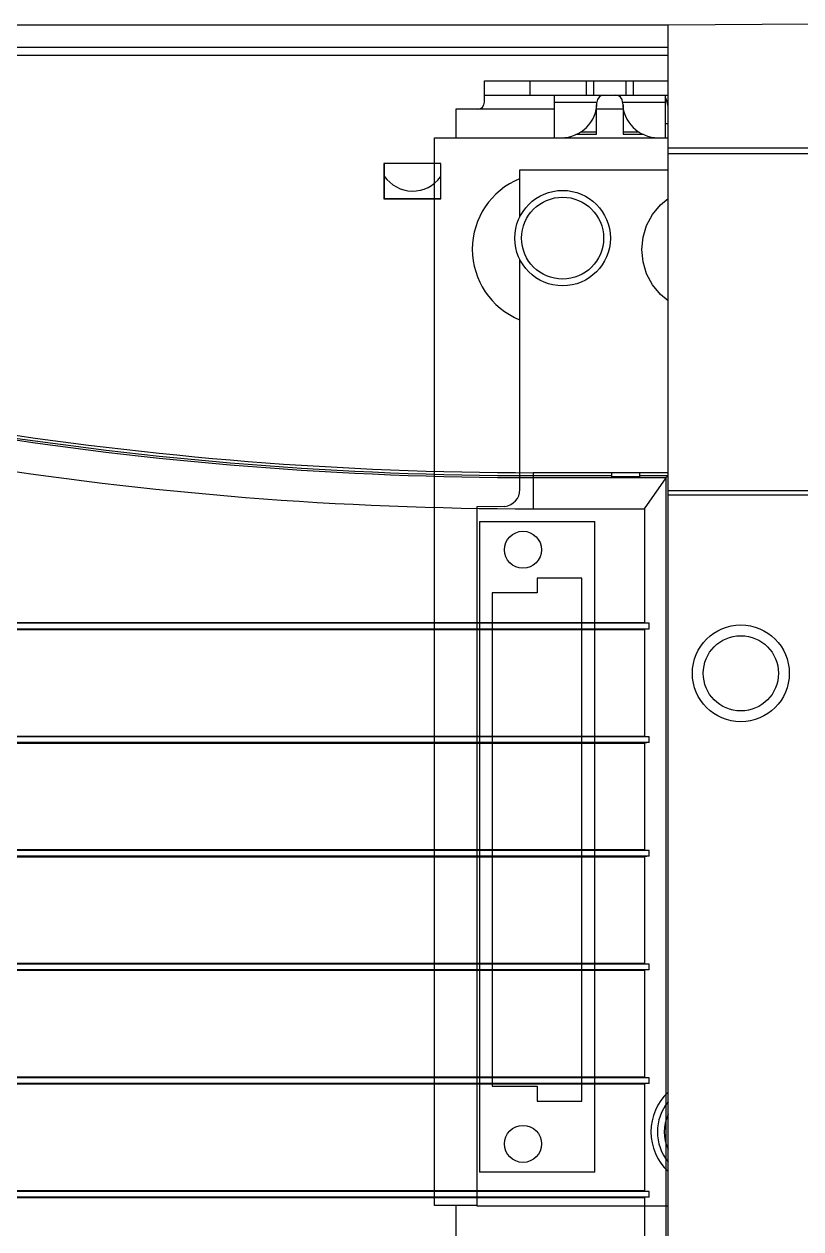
# Model space of a CAD drawing. Header units: millimetres. Extents: x 30557 to 235556, y -116603 to -73383.
# Drawn here: x 123755.2 to 123820.8, y -75158.1 to -75056.3 of the extents above; entities that cross this region are included whole.
import ezdxf

# ---------------------------------------------------------------- set-up
doc = ezdxf.new("R2010")
doc.units = ezdxf.units.MM

# ---------------------------------------------------------------- blocks, each defined once
blk = doc.blocks.new('1756-PA72')
at = {"linetype": 'Continuous'}
for p, q in [((8266.704, 5720.751), (8170.691, 5720.751)), ((8266.704, 5718.651), (8266.704, 5720.751)), ((8183.232, 5718.651), (8266.704, 5718.651)), ((8183.306, 5719.201), (8266.704, 5719.201)), ((8266.704, 5582.66), (8266.704, 5718.651)), ((8246.705, 5711.022), (8246.705, 5708.522)), ((8250.705, 5711.022), (8246.705, 5711.022)), ((8250.705, 5708.522), (8250.705, 5711.022)), ((8246.735, 5708.551), (8246.735, 5710.993)), ((8250.676, 5710.993), (8250.676, 5708.551)), ((8246.705, 5708.522), (8250.705, 5708.522)), ((8246.735, 5708.551), (8250.676, 5708.55)), ((8266.704, 5689.253), (8257.205, 5689.253)), ((8257.205, 5689.253), (8257.205, 5686.713)), ((8257.205, 5689.053), (8262.704, 5689.053)), ((8262.704, 5689.253), (8262.704, 5688.959)), ((8264.704, 5688.959), (8262.704, 5688.959)), ((8264.704, 5688.959), (8264.704, 5689.253)), ((8264.704, 5689.053), (8266.704, 5689.053)), ((8266.563, 5688.909), (8266.704, 5689.053)), ((8257.205, 5688.913), (8266.566, 5688.907)), ((8265.026, 5686.713), (8266.563, 5688.902)), ((8266.563, 5582.66), (8266.563, 5688.909)), ((8257.205, 5686.713), (8265.026, 5686.713)), ((8265.026, 5686.713), (8265.026, 5678.689)), ((8191.965, 5678.219), (8265.026, 5678.219)), ((8265.026, 5678.689), (8192.003, 5678.689)), ((8192.003, 5678.254), (8265.362, 5678.254)), ((8265.362, 5678.654), (8192.035, 5678.654)), ((8265.026, 5678.689), (8265.362, 5678.654)), ((8265.362, 5678.254), (8265.026, 5678.219)), ((8265.026, 5678.219), (8265.026, 5670.689)), ((8265.362, 5678.254), (8265.362, 5678.654)), ((8265.026, 5670.689), (8191.449, 5670.689)), ((8265.362, 5670.654), (8191.482, 5670.654)), ((8265.026, 5670.689), (8265.362, 5670.654)), ((8265.362, 5670.254), (8265.362, 5670.654)), ((8191.422, 5670.219), (8265.026, 5670.219)), ((8265.362, 5670.254), (8191.459, 5670.254)), ((8265.362, 5670.254), (8265.026, 5670.219)), ((8265.026, 5670.219), (8265.026, 5662.69)), ((8265.026, 5662.69), (8191.072, 5662.69)), ((8265.362, 5662.655), (8191.114, 5662.655)), ((8265.026, 5662.69), (8265.362, 5662.655)), ((8265.362, 5662.255), (8265.362, 5662.655)), ((8191.072, 5662.22), (8265.026, 5662.22)), ((8265.362, 5662.255), (8191.107, 5662.255)), ((8265.362, 5662.255), (8265.026, 5662.22)), ((8265.026, 5662.22), (8265.026, 5654.69)), ((8265.026, 5654.69), (8190.894, 5654.69)), ((8190.894, 5654.22), (8265.026, 5654.22)), ((8265.362, 5654.255), (8190.929, 5654.255)), ((8265.362, 5654.655), (8190.931, 5654.655)), ((8265.026, 5654.69), (8265.362, 5654.655)), ((8265.362, 5654.255), (8265.026, 5654.22)), ((8265.026, 5654.22), (8265.026, 5646.691)), ((8265.362, 5654.255), (8265.362, 5654.655)), ((8265.026, 5646.691), (8190.901, 5646.691)), ((8265.362, 5646.656), (8190.933, 5646.656)), ((8265.026, 5646.691), (8265.362, 5646.656)), ((8265.362, 5646.256), (8265.362, 5646.656)), ((8190.901, 5646.221), (8265.026, 5646.221)), ((8265.362, 5646.256), (8190.936, 5646.256)), ((8265.362, 5646.256), (8265.026, 5646.221)), ((8265.026, 5646.221), (8265.026, 5638.691)), ((8265.026, 5638.691), (8191.093, 5638.691)), ((8191.093, 5638.221), (8265.026, 5638.221)), ((8265.362, 5638.656), (8191.121, 5638.656)), ((8265.362, 5638.256), (8191.128, 5638.256)), ((8265.026, 5638.691), (8265.362, 5638.656)), ((8265.362, 5638.256), (8265.026, 5638.221)), ((8265.026, 5638.221), (8265.026, 5630.692)), ((8265.362, 5638.256), (8265.362, 5638.656))]:
    blk.add_line(p, q, dxfattribs=at)
for centre, radius, start, end in [((8248.721, 5711.491), 2.413, 214.20813, 324.19536), ((8257.205, 5941.937), 252.684, 260.89232, 270), ((8257.205, 5941.737), 252.824, 260.89238, 270.00006), ((8257.205, 5941.737), 252.684, 260.89244, 270.00013), ((8257.205, 5941.737), 255.024, 260.89232, 270)]:
    blk.add_arc(centre, radius, start, end, dxfattribs=at)
blk = doc.blocks.new('1756-A10-Z')
at = {"color": 7, "linetype": 'Continuous'}
for p, q in [((26.36, 8.795), (16.437, 8.709)), ((16.437, -136.82), (16.437, 8.709)), ((3.508, 3.297), (3.508, 4.8)), ((3.508, 4.8), (16.437, 4.8)), ((10.674, 4.8), (10.674, 3.798)), ((13.982, 4.8), (13.982, 3.798)), ((3.508, 3.798), (16.437, 3.798)), ((8.419, 3.798), (8.419, 0.791)), ((16.237, 0.791), (16.237, 3.798)), ((1.503, 2.795), (1.503, 0.781)), ((3.007, 2.795), (1.503, 2.795)), ((11.396, 1.042), (11.396, 3.107)), ((13.26, 3.106), (13.26, 1.042)), ((9.946, 1.041), (11.396, 1.041)), ((13.26, 1.041), (14.708, 1.041)), ((0, -74.379), (0, 0.781)), ((0, 0.781), (15.435, 0.781)), ((8.419, 0.791), (8.92, 0.791)), ((15.435, 0.84), (15.435, 0.791)), ((15.435, 0.791), (16.437, 0.791)), ((16.437, 0.079), (26.36, 0.078)), ((26.36, -0.344), (16.437, -0.344)), ((6.004, -1.465), (16.437, -1.464)), ((6.004, -4.791), (6.004, -1.465)), ((15.332, -4.607), (15.885, -3.931)), ((15.885, -3.931), (16.437, -3.479)), ((14.919, -5.377), (15.332, -4.607)), ((14.666, -6.212), (14.919, -5.377)), ((14.581, -7.081), (14.666, -6.212)), ((14.666, -7.951), (14.581, -7.081)), ((6.006, -23.973), (6.004, -7.762)), ((14.92, -8.786), (14.666, -7.951)), ((15.332, -9.556), (14.92, -8.786)), ((15.886, -10.232), (15.332, -9.556)), ((16.437, -10.683), (15.886, -10.232)), ((26.36, -24.072), (16.437, -24.072)), ((26.36, -24.366), (16.437, -24.366)), ((3, -25.158), (4.935, -25.157)), ((3.005, -74.418), (3, -25.158)), ((3.15, -26.219), (11.269, -26.218)), ((3.15, -26.219), (3.155, -72.042)), ((11.274, -72.042), (11.269, -26.218)), ((7.22, -30.207), (7.22, -31.25)), ((10.367, -30.207), (7.22, -30.207)), ((10.371, -67.03), (10.367, -30.207)), ((4.053, -31.25), (4.057, -65.989)), ((7.22, -31.25), (4.053, -31.25)), ((4.057, -65.989), (7.224, -65.988)), ((7.224, -65.988), (7.224, -67.031)), ((7.224, -67.031), (10.371, -67.03)), ((11.274, -72.042), (3.155, -72.042)), ((3.005, -74.379), (0, -74.379)), ((1.503, -74.379), (1.503, -130.506)), ((16.437, -74.416), (3.005, -74.418))]:
    blk.add_line(p, q, dxfattribs=at)
at = {"color": 9, "linetype": 'Continuous'}
for p, q in [((6.695, 4.8), (6.695, 3.798)), ((11.175, 4.8), (11.175, 3.798)), ((13.48, 3.798), (13.48, 4.8)), ((8.419, 2.795), (3.007, 2.795)), ((8.419, 3.297), (11.426, 3.297)), ((13.309, 2.795), (11.346, 2.795)), ((13.23, 3.297), (16.237, 3.297)), ((16.267, 1.793), (16.437, 1.793)), ((10.267, 1.205), (11.396, 1.205)), ((13.26, 1.205), (14.398, 1.205))]:
    blk.add_line(p, q, dxfattribs=at)
at = {"color": 7, "linetype": 'Continuous'}
for centre, radius in [((9.008, -6.276), 3.36), ((6.218, -28.217), 1.303), ((21.549, -36.914), 3.408), ((21.549, -36.914), 2.646), ((6.223, -70.044), 1.303)]:
    blk.add_circle(centre, radius, dxfattribs=at)
at = {"color": 9, "linetype": 'Continuous'}
blk.add_circle((9.008, -6.276), 2.885, dxfattribs=at)
at = {"color": 7, "linetype": 'Continuous'}
for centre, radius, start, end in [((11.927, 3.297), 0.501, 90, 180), ((12.729, 3.297), 0.501, 0, 90), ((14.433, 2.795), 2.005, 0, 22.68384), ((3.007, 3.297), 0.501, 270, 0), ((8.92, 3.297), 2.506, 270, 0), ((15.736, 3.297), 2.506, 180, 270), ((8.018, -7.057), 5.362, 112.27803, 247.73534), ((4.813, -23.97), 1.194, 275.86762, 359.83141), ((19.043, -69.197), 3.819, 133.03375, 226.96517), ((19.043, -69.197), 3.36, 140.8923, 219.1077)]:
    blk.add_arc(centre, radius, start, end, dxfattribs=at)
at = {"color": 9, "linetype": 'Continuous'}
blk.add_arc((19.043, -69.197), 2.885, 154.91307, 205.08693, dxfattribs=at)

msp = doc.modelspace()

# ---------------------------------------------------------------- block references
at = {"xscale": 1.2, "yscale": 1.2, "zscale": 1.2}
msp.add_blockref('1756-A10-Z', (123789.9, -75066.88), dxfattribs=at)
at = {"linetype": 'Continuous', "xscale": 1.2, "yscale": 1.2, "zscale": 1.2}
msp.add_blockref('1756-PA72', (113889.58, -81921.33), dxfattribs=at)

doc.saveas('drawing.dxf')
